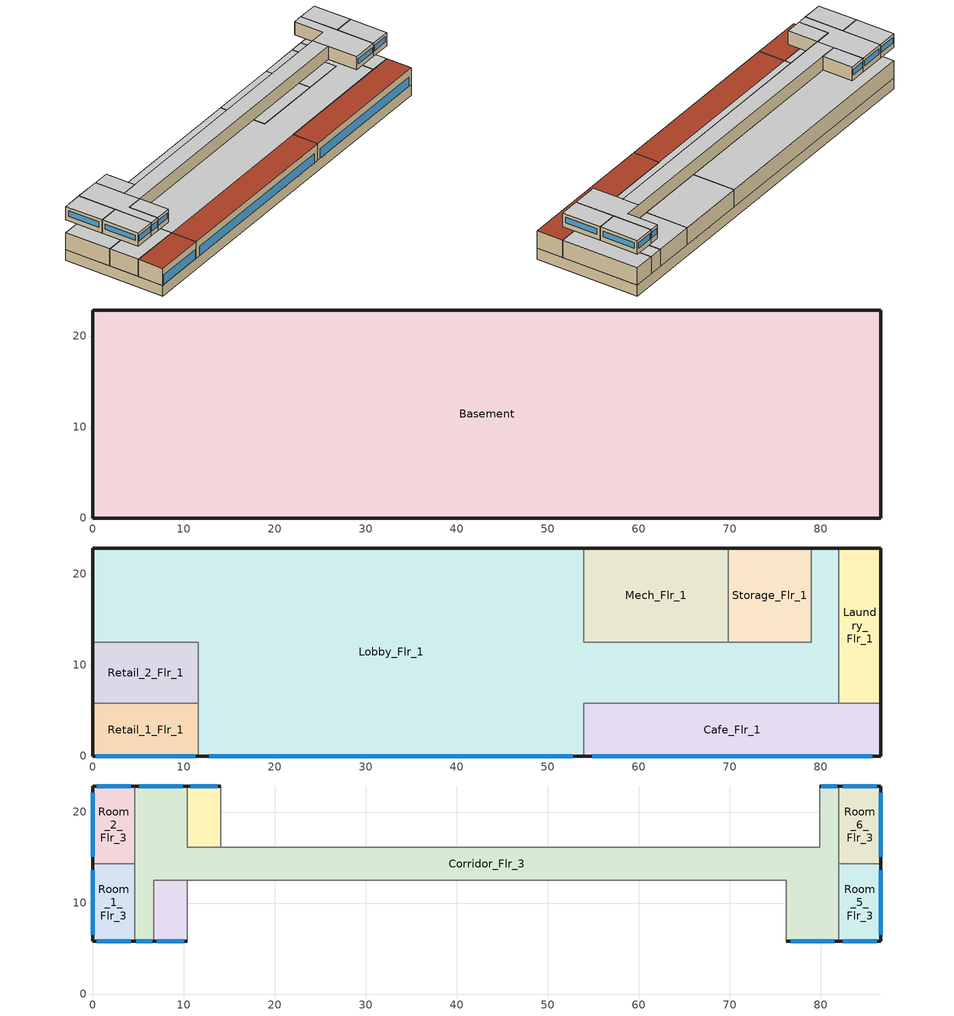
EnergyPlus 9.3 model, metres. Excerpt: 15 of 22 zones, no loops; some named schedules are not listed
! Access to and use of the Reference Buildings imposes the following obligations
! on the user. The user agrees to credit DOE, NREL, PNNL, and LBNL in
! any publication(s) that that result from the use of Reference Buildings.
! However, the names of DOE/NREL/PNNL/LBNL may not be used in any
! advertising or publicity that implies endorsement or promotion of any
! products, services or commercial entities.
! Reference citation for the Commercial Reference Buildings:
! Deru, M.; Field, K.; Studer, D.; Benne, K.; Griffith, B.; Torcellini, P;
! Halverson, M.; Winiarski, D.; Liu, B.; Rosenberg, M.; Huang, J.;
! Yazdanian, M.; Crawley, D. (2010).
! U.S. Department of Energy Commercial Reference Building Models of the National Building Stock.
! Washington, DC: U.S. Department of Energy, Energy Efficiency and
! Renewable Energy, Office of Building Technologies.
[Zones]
Basement
 floor ground (ext-slab): 86.56,22.86 86.56,0 0,0 0,22.86 z-2.44
 wall ground (Underground Wall Non-res): 86.56,0 86.56,22.86 0,22.86 0,0 86.56,0 z-2.44:0
Cafe_Flr_1
 floor to Basement (INT-FLOOR-TOPSIDE): 86.56,5.79 86.56,0 53.95,0 53.95,5.79 z0
 wall outside (Mass Non-res Ext Wall): 53.95,0 86.56,0 86.56,5.79 z0:3.96
 wall to Lobby_Flr_1 (int-walls): 81.99,5.79 53.95,5.79 53.95,0 z0:3.96
 wall to Laundry_Flr_1 (int-walls): 86.56,5.79 81.99,5.79 z0:3.96
 window (Window Non-res Fixed): 54.88,0 85.63,0 z0.15:2.29
 roof outside (IEAD Res Roof): 53.95,5.79 53.95,0 86.56,0 86.56,5.79 z3.96
Laundry_Flr_1
 floor to Basement (INT-FLOOR-TOPSIDE): 86.56,22.86 86.56,5.79 81.99,5.79 81.99,22.86 z0
 wall outside (Mass Non-res Ext Wall): 86.56,5.79 86.56,22.86 81.99,22.86 z0:3.96
 wall to Lobby_Flr_1 (int-walls): 81.99,22.86 81.99,5.79 z0:3.96
 ceiling adiabatic (INT-FLOOR-UNDERSIDE): 81.99,22.86 81.99,5.79 86.56,5.79 86.56,22.86 z3.96
Lobby_Flr_1
 floor to Basement (INT-FLOOR-TOPSIDE): 0,12.5 0,22.86 53.95,22.86 53.95,0 11.58,0 11.58,12.5 z0; 53.95,12.5 78.94,12.5 78.94,22.86 81.99,22.86 81.99,5.79 53.95,5.79 z0
 wall outside (Mass Non-res Ext Wall): 53.95,22.86 0,22.86 0,12.5 / 11.58,0 53.95,0 / 81.99,22.86 78.94,22.86 z0:3.96
 wall to Mech_Flr_1 (int-walls): 69.8,12.5 53.95,12.5 53.95,22.86 z0:3.96
 wall to Retail_2_Flr_1 (int-walls): 0,12.5 11.58,12.5 11.58,5.79 z0:3.96
 wall to Retail_1_Flr_1 (int-walls): 11.58,5.79 11.58,0 z0:3.96
 wall to Storage_Flr_1 (int-walls): 78.94,22.86 78.94,12.5 69.8,12.5 z0:3.96
 window (Window Non-res Fixed): 12.79,0 52.74,0 z0.15:2.29
 ceiling adiabatic (INT-FLOOR-UNDERSIDE): 0,12.5 11.58,12.5 11.58,5.79 81.99,5.79 81.99,22.86 78.94,22.86 78.94,12.5 53.95,12.5 53.95,22.86 0,22.86 z3.96
 roof outside (IEAD Res Roof): 11.58,5.79 11.58,0 53.95,0 53.95,5.79 z3.96
Mech_Flr_1
 floor to Basement (INT-FLOOR-TOPSIDE): 69.8,22.86 69.8,12.5 53.95,12.5 53.95,22.86 z0
 wall outside (Mass Non-res Ext Wall): 69.8,22.86 53.95,22.86 z0:3.96
 wall to Storage_Flr_1 (int-walls): 69.8,12.5 69.8,22.86 z0:3.96
 ceiling adiabatic (INT-FLOOR-UNDERSIDE): 53.95,22.86 53.95,12.5 69.8,12.5 69.8,22.86 z3.96
Retail_1_Flr_1
 floor to Basement (INT-FLOOR-TOPSIDE): 11.58,5.79 11.58,0 0,0 0,5.79 z0
 wall outside (Mass Non-res Ext Wall): 0,5.79 0,0 11.58,0 z0:3.96
 wall to Retail_2_Flr_1 (int-walls): 11.58,5.79 0,5.79 z0:3.96
 window (Window Non-res Fixed): 0.33,0 11.25,0 z0.15:2.29
 roof outside (IEAD Res Roof): 0,5.79 0,0 11.58,0 11.58,5.79 z3.96
Retail_2_Flr_1
 floor to Basement (INT-FLOOR-TOPSIDE): 11.58,12.5 11.58,5.79 0,5.79 0,12.5 z0
 wall outside (Mass Non-res Ext Wall): 0,12.5 0,5.79 z0:3.96
 ceiling adiabatic (INT-FLOOR-UNDERSIDE): 0,12.5 0,5.79 11.58,5.79 11.58,12.5 z3.96
Storage_Flr_1
 floor to Basement (INT-FLOOR-TOPSIDE): 78.94,22.86 78.94,12.5 69.8,12.5 69.8,22.86 z0
 wall outside (Mass Non-res Ext Wall): 78.94,22.86 69.8,22.86 z0:3.96
 ceiling adiabatic (INT-FLOOR-UNDERSIDE): 69.8,22.86 69.8,12.5 78.94,12.5 78.94,22.86 z3.96
Corridor_Flr_3
 floor adiabatic (INT-FLOOR-TOPSIDE): 4.57,5.79 4.57,22.86 10.36,22.86 10.36,12.5 6.71,12.5 6.71,5.79 z7.01; 10.36,16.15 76.2,16.15 76.2,12.5 10.36,12.5 z7.01; 76.2,16.15 79.86,16.15 79.86,22.86 81.99,22.86 81.99,5.79 76.2,5.79 z7.01
 wall outside (Mass Res Ext Wall): 10.36,22.86 4.57,22.86 / 4.57,5.79 6.71,5.79 / 81.99,22.86 79.86,22.86 / 76.2,5.79 81.99,5.79 z7.01:10.06
 wall adiabatic (int-walls): 79.86,22.86 79.86,16.15 10.36,16.15 10.36,22.86 / 6.71,5.79 6.71,12.5 76.2,12.5 76.2,5.79 z7.01:10.06
 wall to Room_5_Flr_3 (int-walls): 81.99,5.79 81.99,14.33 z7.01:10.06
 wall to Room_1_Flr_3 (int-walls): 4.57,14.33 4.57,5.79 z7.01:10.06
 wall to Room_6_Flr_3 (int-walls): 81.99,14.33 81.99,22.86 z7.01:10.06
 wall to Room_2_Flr_3 (int-walls): 4.57,22.86 4.57,14.33 z7.01:10.06
 window (Window Non-res Fixed): 9.86,22.86 5.08,22.86 / 4.76,5.79 6.52,5.79 / 81.81,22.86 80.04,22.86 / 76.71,5.79 81.48,5.79 z8.11:9.33
 ceiling adiabatic (INT-FLOOR-UNDERSIDE): 4.57,5.79 6.71,5.79 6.71,12.5 10.36,12.5 10.36,22.86 4.57,22.86 z10.06; 10.36,12.5 76.2,12.5 76.2,16.15 10.36,16.15 z10.06; 76.2,5.79 81.99,5.79 81.99,22.86 79.86,22.86 79.86,16.15 76.2,16.15 z10.06
Room_1_Flr_3
 floor adiabatic (INT-FLOOR-TOPSIDE): 4.57,14.33 4.57,5.79 0,5.79 0,14.33 z7.01
 wall outside (Mass Res Ext Wall): 0,14.33 0,5.79 4.57,5.79 z7.01:10.06
 wall to Room_2_Flr_3 (int-walls): 4.57,14.33 0,14.33 z7.01:10.06
 window (Window Res Fixed): 0.4,5.79 4.17,5.79 / 0,13.58 0,6.54 z8.11:9.33
 ceiling adiabatic (INT-FLOOR-UNDERSIDE): 0,14.33 0,5.79 4.57,5.79 4.57,14.33 z10.06
Room_2_Flr_3
 floor adiabatic (INT-FLOOR-TOPSIDE): 4.57,22.86 4.57,14.33 0,14.33 0,22.86 z7.01
 wall outside (Mass Res Ext Wall): 4.57,22.86 0,22.86 0,14.33 z7.01:10.06
 window (Window Res Fixed): 4.17,22.86 0.4,22.86 / 0,22.11 0,15.07 z8.11:9.33
 ceiling adiabatic (INT-FLOOR-UNDERSIDE): 0,22.86 0,14.33 4.57,14.33 4.57,22.86 z10.06
Room_3_Mult19_Flr_3
 floor adiabatic (INT-FLOOR-TOPSIDE): 10.36,12.5 10.36,5.79 6.71,5.79 6.71,12.5 z7.01
 wall outside (Mass Res Ext Wall): 6.71,5.79 10.36,5.79 z7.01:10.06
 wall adiabatic (int-walls): 10.36,5.79 10.36,12.5 6.71,12.5 6.71,5.79 z7.01:10.06
 window (Window Res Fixed): 7.03,5.79 10.04,5.79 z8.11:9.33
 ceiling adiabatic (INT-FLOOR-UNDERSIDE): 6.71,12.5 6.71,5.79 10.36,5.79 10.36,12.5 z10.06
Room_4_Mult19_Flr_3
 floor adiabatic (INT-FLOOR-TOPSIDE): 14.02,22.86 14.02,16.15 10.36,16.15 10.36,22.86 z7.01
 wall outside (Mass Res Ext Wall): 14.02,22.86 10.36,22.86 z7.01:10.06
 wall adiabatic (int-walls): 10.36,22.86 10.36,16.15 14.02,16.15 14.02,22.86 z7.01:10.06
 window (Window Res Fixed): 13.7,22.86 10.68,22.86 z8.11:9.33
 ceiling adiabatic (INT-FLOOR-UNDERSIDE): 10.36,22.86 10.36,16.15 14.02,16.15 14.02,22.86 z10.06
Room_5_Flr_3
 floor adiabatic (INT-FLOOR-TOPSIDE): 86.56,14.33 86.56,5.79 81.99,5.79 81.99,14.33 z7.01
 wall outside (Mass Res Ext Wall): 81.99,5.79 86.56,5.79 86.56,14.33 z7.01:10.06
 wall to Room_6_Flr_3 (int-walls): 86.56,14.33 81.99,14.33 z7.01:10.06
 window (Window Res Fixed): 86.56,6.54 86.56,13.58 / 82.39,5.79 86.16,5.79 z8.11:9.33
 ceiling adiabatic (INT-FLOOR-UNDERSIDE): 81.99,14.33 81.99,5.79 86.56,5.79 86.56,14.33 z10.06
Room_6_Flr_3
 floor adiabatic (INT-FLOOR-TOPSIDE): 86.56,22.86 86.56,14.33 81.99,14.33 81.99,22.86 z7.01
 wall outside (Mass Res Ext Wall): 86.56,14.33 86.56,22.86 81.99,22.86 z7.01:10.06
 window (Window Res Fixed): 86.56,15.07 86.56,22.11 / 86.16,22.86 82.39,22.86 z8.11:9.33
 ceiling adiabatic (INT-FLOOR-UNDERSIDE): 81.99,22.86 81.99,14.33 86.56,14.33 86.56,22.86 z10.06
[Building]
Ref Bldg Large Hotel Post1980_v1.3_5.0: North Axis {deg}=0; Terrain=City; Loads Convergence Tolerance Value {W}=0.04; Temperature Convergence Tolerance Value {deltaC}=0.2; Solar Distribution=FullInteriorAndExterior; Maximum Number of Warmup Days=25; Minimum Number of Warmup Days=6
[Site:Location]
USA TX-HOUSTON: Latitude {deg}=29.97; Longitude {deg}=-95.37; Time Zone {hr}=-6; Elevation {m}=33
[SizingPeriod:DesignDay] Day of Month=21; Humidity Condition Type=Wetbulb; Barometric Pressure {Pa}=100929; Rain Indicator=No; Snow Indicator=No; Daylight Saving Time Indicator=No; Solar Model Indicator=ASHRAEClearSky
Name | Month | Day Type | Maximum Dry-Bulb Temperature {C} | Daily Dry-Bulb Temperature Range {deltaC} | Wetbulb or DewPoint at Maximum Dry-Bulb {C} | Wind Speed {m/s} | Wind Direction {deg} | Sky Clearness
HOUSTON Ann Htg 99.6% Condns DB | 1 | WinterDesignDay | -2.4 | 0 | -2.4 | 2.7 | 0 | 0
HOUSTON Ann Clg .4% Condns WB=>MDB | 7 | SummerDesignDay | 32 | 10.6 | 26.7 | 3.7 | 170 | 1
[Site:WaterMainsTemperature]
Calculation Method=CORRELATION; Annual Average Outdoor Air Temperature {C}=19.99; Maximum Difference In Monthly Average Outdoor Air Temperatures {deltaC}=17.1
[Site:GroundTemperature:BuildingSurface]
20.541, 20.346, 20.801, 22.127, 22.752, 22.868, 22.937, 22.96, 22.981, 22.822, 21.631, 20.645
[Construction]
Mass Non-res Ext Wall: 1IN Stucco, 8IN Concrete HW, Mass NonRes Wall Insulation, 1/2IN Gypsum
Mass Res Ext Wall: 1IN Stucco, 8IN Concrete HW, Mass Res Wall Insulation, 1/2IN Gypsum
IEAD Res Roof: Roof Membrane, IEAD Res Roof Insulation, Metal Decking
ext-slab: HW CONCRETE, CP02 CARPET PAD
int-walls: 1/2IN Gypsum, 1/2IN Gypsum
INT-FLOOR-TOPSIDE: MAT-CC05 4 HW CONCRETE, CP02 CARPET PAD
INT-FLOOR-UNDERSIDE: CP02 CARPET PAD, MAT-CC05 4 HW CONCRETE
Underground Wall Non-res: 8IN Concrete HW, UGWall NonRes Insulation
Window Non-res Fixed: NonRes Fixed Assembly Window
Window Res Fixed: Res Fixed Assembly Window
InteriorFurnishings: Std Wood 6inch
[Material] Thermal Absorptance=0.9
Name | Roughness | Thickness {m} | Conductivity {W/m-K} | Density {kg/m3} | Specific Heat {J/kg-K} | Solar Absorptance | Visible Absorptance
Mass NonRes Wall Insulation; Mass Res Wall Insulation | MediumRough | 0.00477025 | 0.049 | 265 | 836.8 | 0.7 | 0.7
IEAD Res Roof Insulation | MediumRough | 0.118437 | 0.049 | 265 | 836.8 | 0.7 | 0.7
UGWall NonRes Insulation | MediumRough | 0.0001 | 0.049 | 265 | 836.8 | 0.7 | 0.7
Std Wood 6inch | MediumSmooth | 0.15 | 0.12 | 540 | 1210 | 0.7 | 0.7
1/2IN Gypsum | Smooth | 0.0127 | 0.16 | 784.9 | 830 | 0.92 | 0.92
1IN Stucco | Smooth | 0.0253 | 0.6918 | 1858 | 837 | 0.92 | 0.92
8IN CONCRETE HW | Rough | 0.2032 | 1.311 | 2240 | 836.8 | 0.7 | 0.7
HW CONCRETE; MAT-CC05 4 HW CONCRETE | Rough | 0.1016 | 1.311 | 2240 | 836.8 | 0.7 | 0.7
Roof Membrane | VeryRough | 0.0095 | 0.16 | 1121.29 | 1460 | 0.7 | 0.7
Metal Decking | MediumSmooth | 0.0015 | 45.006 | 7680 | 418.4 | 0.7 | 0.3
[WindowMaterial:SimpleGlazingSystem] U-Factor {W/m2-K}=6.92716; Solar Heat Gain Coefficient=0.25
NonRes Fixed Assembly Window; Res Fixed Assembly Window
[Material:NoMass]
CP02 CARPET PAD: Roughness=VeryRough; Thermal Resistance {m2-K/W}=0.2165; Thermal Absorptance=0.9; Solar Absorptance=0.7; Visible Absorptance=0.8
[Zone] Type=1; Floor Area {m2}=autocalculate; Part of Total Floor Area=Yes
Name | Multiplier
Basement; Cafe_Flr_1; Laundry_Flr_1; Lobby_Flr_1; Mech_Flr_1; Retail_1_Flr_1; Retail_2_Flr_1; Storage_Flr_1 | 1
Corridor_Flr_3; Room_1_Flr_3; Room_2_Flr_3; Room_5_Flr_3; Room_6_Flr_3 | 4
Room_3_Mult19_Flr_3; Room_4_Mult19_Flr_3 | 76
[People] Number of People Calculation Method=Area/Person; Fraction Radiant=0.3; Sensible Heat Fraction=AUTOCALCULATE; Activity Level Schedule=ACTIVITY_SCH; Enable ASHRAE 55 Comfort Warnings=No; Mean Radiant Temperature Calculation Type=ZoneAveraged; Work Efficiency Schedule=WORK_EFF_SCH; Clothing Insulation Calculation Method=ClothingInsulationSchedule; Clothing Insulation Schedule=CLOTHING_SCH; Air Velocity Schedule=AIR_VELO_SCH; Thermal Comfort Model 1 Type=FANGER
Name | Zone or ZoneList | Number of People Schedule | Zone Floor Area per Person {m2/person}
Basement People | Basement | Common_Occ_Sch | 37.16
Cafe_Flr_1 People | Cafe_Flr_1 | Common_Occ_Sch | 1.39
Corridor_Flr_3 People | Corridor_Flr_3 | Common_Occ_Sch | 92.9
Laundry_Flr_1 People | Laundry_Flr_1 | Common_Occ_Sch | 23.23
Lobby_Flr_1 People | Lobby_Flr_1 | Common_Occ_Sch | 3.1
Retail_1_Flr_1 People | Retail_1_Flr_1 | Common_Occ_Sch | 6.19
Retail_2_Flr_1 People | Retail_2_Flr_1 | Common_Occ_Sch | 6.19
Room_1_Flr_3 People | Room_1_Flr_3 | GuestRoom_Occ_Sch | 26.01
Room_2_Flr_3 People | Room_2_Flr_3 | GuestRoom_Occ_Sch | 26.01
Room_3_Mult19_Flr_3 People | Room_3_Mult19_Flr_3 | GuestRoom_Occ_Sch | 16.35
Room_4_Mult19_Flr_3 People | Room_4_Mult19_Flr_3 | GuestRoom_Occ_Sch | 16.35
Room_5_Flr_3 People | Room_5_Flr_3 | GuestRoom_Occ_Sch | 26.01
Room_6_Flr_3 People | Room_6_Flr_3 | GuestRoom_Occ_Sch | 26.01
Storage_Flr_1 People | Storage_Flr_1 | Common_Occ_Sch | 46.45
[Lights] Design Level Calculation Method=Watts/Area; Return Air Fraction=0; Fraction Radiant=0.7; Fraction Visible=0.2; Fraction Replaceable=1; Return Air Fraction Calculated from Plenum Temperature=No
Name | Zone or ZoneList | Schedule | Watts per Zone Floor Area {W/m2}
Basement_Lights | Basement | BLDG_LIGHT_SCH | 7.53
Cafe_Flr_1_Lights | Cafe_Flr_1 | BLDG_LIGHT_SCH | 27.55
Corridor_Flr_3_Lights | Corridor_Flr_3 | BLDG_LIGHT_SCH | 13.11
Laundry_Flr_1_Lights | Laundry_Flr_1 | BLDG_LIGHT_SCH | 12.23
Lobby_Flr_1_Lights | Lobby_Flr_1 | BLDG_LIGHT_SCH | 20.28
Mech_Flr_1_Lights | Mech_Flr_1 | BLDG_LIGHT_SCH | 8.6
Retail_1_Flr_1_Lights | Retail_1_Flr_1 | BLDG_LIGHT_SCH | 38.09
Retail_2_Flr_1_Lights | Retail_2_Flr_1 | BLDG_LIGHT_SCH | 38.09
Room_1_Flr_3_Lights | Room_1_Flr_3 | GuestRoom_Ltg_Sch_Base | 19.09
Room_2_Flr_3_Lights | Room_2_Flr_3 | GuestRoom_Ltg_Sch_Base | 19.09
Room_3_Mult19_Flr_3_Lights | Room_3_Mult19_Flr_3 | GuestRoom_Ltg_Sch_Base | 19.09
Room_4_Mult19_Flr_3_Lights | Room_4_Mult19_Flr_3 | GuestRoom_Ltg_Sch_Base | 19.09
Room_5_Flr_3_Lights | Room_5_Flr_3 | GuestRoom_Ltg_Sch_Base | 19.09
Room_6_Flr_3_Lights | Room_6_Flr_3 | GuestRoom_Ltg_Sch_Base | 19.09
Storage_Flr_1_Lights | Storage_Flr_1 | BLDG_LIGHT_SCH | 3.96
[ElectricEquipment] Fraction Latent=0
Name | Zone or ZoneList | Schedule | Design Level Calculation Method | Watts per Zone Floor Area {W/m2} | Fraction Radiant | Fraction Lost | Design Level {W}
Basement_MiscPlug_Equip | Basement | BLDG_EQUIP_SCH | Watts/Area | 5.38 | 0.5 | 0
Cafe_Flr_1_MiscPlug_Equip | Cafe_Flr_1 | BLDG_EQUIP_SCH | Watts/Area | 5.38 | 0.5 | 0
Laundry_Flr_1_MiscPlug_Equip | Laundry_Flr_1 | LaundryRoom_Eqp_Elec_Sch | EquipmentLevel |  | 0.5 | 0 | 4813
Laundry_Flr_1_ExhFan_Equip | Laundry_Flr_1 | ALWAYS_ON | EquipmentLevel |  | 0 | 1 | 87
Lobby_Flr_1_MiscPlug_Equip | Lobby_Flr_1 | BLDG_EQUIP_SCH | Watts/Area | 8.07 | 0.5 | 0
Mech_Flr_1_MiscPlug_Equip | Mech_Flr_1 | BLDG_EQUIP_SCH | Watts/Area | 5.38 | 0.5 | 0
Retail_1_Flr_1_MiscPlug_Equip | Retail_1_Flr_1 | BLDG_EQUIP_SCH | Watts/Area | 10.76 | 0.5 | 0
Retail_2_Flr_1_MiscPlug_Equip | Retail_2_Flr_1 | BLDG_EQUIP_SCH | Watts/Area | 10.76 | 0.5 | 0
Room_1_Flr_3_PlugMisc_Equip | Room_1_Flr_3 | GuestRoom_Eqp_Sch | Watts/Area | 14.3 | 0.5 | 0
Room_2_Flr_3_PlugMisc_Equip | Room_2_Flr_3 | GuestRoom_Eqp_Sch | Watts/Area | 14.3 | 0.5 | 0
Room_3_Mult19_Flr_3_PlugMisc_Equip | Room_3_Mult19_Flr_3 | GuestRoom_Eqp_Sch | Watts/Area | 14.3 | 0.5 | 0
Room_4_Mult19_Flr_3_PlugMisc_Equip | Room_4_Mult19_Flr_3 | GuestRoom_Eqp_Sch | Watts/Area | 14.3 | 0.5 | 0
Room_5_Flr_3_PlugMisc_Equip | Room_5_Flr_3 | GuestRoom_Eqp_Sch | Watts/Area | 14.3 | 0.5 | 0
Room_6_Flr_3_PlugMisc_Equip | Room_6_Flr_3 | GuestRoom_Eqp_Sch | Watts/Area | 14.3 | 0.5 | 0
Storage_Flr_1_MiscPlug_Equip | Storage_Flr_1 | BLDG_EQUIP_SCH | Watts/Area | 2.69 | 0.5 | 0
[GasEquipment]
Laundry_Flr_1_MiscGas_Equip: Zone or ZoneList=Laundry_Flr_1; Schedule=LaundryRoom_Eqp_Gas_Sch; Design Level Calculation Method=EquipmentLevel; Design Level {W}=41818; Fraction Latent=0; Fraction Radiant=0.5; Fraction Lost=0
[Exterior:Lights]
Exterior Facade Lighting: Schedule=ALWAYS_ON; Design Level {W}=27826; Control Option=AstronomicalClock
[Exterior:FuelEquipment]
Elevators: Fuel Use Type=Electricity; Schedule=BLDG_ELEVATORS; Design Level {W}=122222
[ZoneInfiltration:DesignFlowRate] Schedule=INFIL_QUARTER_ON_SCH; Design Flow Rate Calculation Method=Flow/ExteriorWallArea; Flow per Exterior Surface Area {m3/s-m2}=0.001133; Constant Term Coefficient=1; Temperature Term Coefficient=0; Velocity Term Coefficient=0; Velocity Squared Term Coefficient=0
Name | Zone or ZoneList
Cafe_Flr_1_Infiltration | Cafe_Flr_1
Corridor_Flr_3_Infiltration | Corridor_Flr_3
Laundry_Flr_1_Infiltration | Laundry_Flr_1
Lobby_Flr_1_Infiltration | Lobby_Flr_1
Mech_Flr_1_Infiltration | Mech_Flr_1
Retail_1_Flr_1_Infiltration | Retail_1_Flr_1
Retail_2_Flr_1_Infiltration | Retail_2_Flr_1
Room_1_Flr_3_Infiltration | Room_1_Flr_3
Room_2_Flr_3_Infiltration | Room_2_Flr_3
Room_3_Mult19_Flr_3_Infiltration | Room_3_Mult19_Flr_3
Room_4_Mult19_Flr_3_Infiltration | Room_4_Mult19_Flr_3
Room_5_Flr_3_Infiltration | Room_5_Flr_3
Room_6_Flr_3_Infiltration | Room_6_Flr_3
Storage_Flr_1_Infiltration | Storage_Flr_1
[InternalMass] Construction=InteriorFurnishings
Name | Zone or ZoneList | Surface Area {m2}
Basement Internal Mass | Basement | 3957.66
Cafe_Flr_1 Internal Mass | Cafe_Flr_1 | 377.7238
Corridor_Flr_3 Internal Mass | Corridor_Flr_3 | 778.8094
Laundry_Flr_1 Internal Mass | Laundry_Flr_1 | 156.0789
Lobby_Flr_1 Internal Mass | Lobby_Flr_1 | 2616.37
Mech_Flr_1 Internal Mass | Mech_Flr_1 | 328.4864
Retail_1_Flr_1 Internal Mass | Retail_1_Flr_1 | 134.1427
Retail_2_Flr_1 Internal Mass | Retail_2_Flr_1 | 155.3378
Room_1_Flr_3 Internal Mass | Room_1_Flr_3 | 78.044
Room_2_Flr_3 Internal Mass | Room_2_Flr_3 | 78.0349
Room_3_Mult19_Flr_3 Internal Mass | Room_3_Mult19_Flr_3 | 49.0477
Room_4_Mult19_Flr_3 Internal Mass | Room_4_Mult19_Flr_3 | 49.0611
Room_5_Flr_3 Internal Mass | Room_5_Flr_3 | 78.044
Room_6_Flr_3 Internal Mass | Room_6_Flr_3 | 78.0349
Storage_Flr_1 Internal Mass | Storage_Flr_1 | 189.5185
[AvailabilityManager:Scheduled] Schedule=ALWAYS_ON
FLR_3_DOAS Availability Manager; FLR_6_DOAS Availability Manager
[AvailabilityManager:NightCycle]
VAV WITH REHEAT Availability Manager: Applicability Schedule=ALWAYS_ON; Fan Schedule=Always_On; Control Type=CycleOnAny; Thermostat Tolerance {deltaC}=1; Cycling Run Time Control Type=FixedRunTime; Cycling Run Time {s}=1800
[UtilityCost:Tariff]
Name | Output Meter | Conversion Factor Choice | Season Schedule | Demand Window Length | Monthly Charge or Variable | Group
ReliantEnergy_PTB-LGS_LargeGeneral | Electricity:Facility | kWh | ReliantEnergySeasonSched | HalfHour | 2936.2 | Comm Elect
ReliantEnergy_PTB-MGS_MiscGeneral | Electricity:Facility | kWh | ReliantEnergySeasonSched | HalfHour | 18.82 | Comm Elect
TX_EIAMonthlyRateGas | Gas:Facility | MCF |  |  | 0 | Comm Gas
[UtilityCost:Charge:Simple]
Name | Utility Cost Charge Simple | Tariff | Source Variable | Season | Category Variable | Cost per Unit Value or Variable
 | SummerFuelEnergyCharge | ReliantEnergy_PTB-LGS_LargeGeneral | totalEnergy | Summer | EnergyCharges | 0.0823
 | WinterFuelEnergyCharge | ReliantEnergy_PTB-LGS_LargeGeneral | totalEnergy | Winter | EnergyCharges | 0.0485
 | TaxofEightPtTwoFivePercent | ReliantEnergy_PTB-LGS_LargeGeneral | SubTotal | Annual | Taxes | 0.0825
 | SummerFuelEnergyCharge | ReliantEnergy_PTB-MGS_MiscGeneral | totalEnergy | Summer | EnergyCharges | 0.0823
 | WinterFuelEnergyCharge | ReliantEnergy_PTB-MGS_MiscGeneral | totalEnergy | Winter | EnergyCharges | 0.0485
 | TaxofEightPtTwoFivePercent | ReliantEnergy_PTB-MGS_MiscGeneral | SubTotal | Annual | Taxes | 0.0825
 | MonthlyRateGasCharge | TX_EIAMonthlyRateGas | totalEnergy | Annual | EnergyCharges | TX_MonthlyGasRates
 | TaxofEightPtTwoFivePercent | TX_EIAMonthlyRateGas | SubTotal | Annual | Taxes | 0.0825
[UtilityCost:Charge:Block]
Name | Utility Cost Charge Block | Tariff | Source Variable | Season | Category Variable | Block Size Multiplier Value or Variable | Block Size 1 Value or Variable | Block 1 Cost per Unit Value or Variable | Block Size 2 Value or Variable | Block 2 Cost per Unit Value or Variable | Block Size 3 Value or Variable | Block 3 Cost per Unit Value or Variable
 | SummerBaseEnergycharge | ReliantEnergy_PTB-LGS_LargeGeneral | TotalEnergy | Summer | EnergyCharges | TotalDemand | 295 | 0.0249 | remaining | 0.0048
 | AnnualDemandCharge | ReliantEnergy_PTB-LGS_LargeGeneral | TotalDemand | Annual | DemandCharges |  | 400 | 0 | remaining | 6.14
 | SummerBaseEnergycharge | ReliantEnergy_PTB-MGS_MiscGeneral | TotalEnergy | Summer | EnergyCharges | TotalDemand | 125 | 0.0521 | 170 | 0.0317 | remaining | 0.0055
 | SummerBaseEnergycharge | ReliantEnergy_PTB-MGS_MiscGeneral | TotalEnergy | Summer | EnergyCharges | TotalDemand | 125 | 0.0504 | 170 | 0.0317 | remaining | 0.0055
 | AnnualDemandCharge | ReliantEnergy_PTB-MGS_MiscGeneral | TotalDemand | Annual | DemandCharges | TotalDemand | 10 | 0 | remaining | 3.04
[UtilityCost:Qualify] Variable=TotalDemand; Threshold Value or Variable=400; Season=Annual; Threshold Test=Count
Name | Utility Cost Qualify | Tariff | Qualify Type | Number of Months
 | MinDemand400kw | ReliantEnergy_PTB-LGS_LargeGeneral | Minimum | 12
 | MaxDemand400kw | ReliantEnergy_PTB-MGS_MiscGeneral | Maximum | 1
